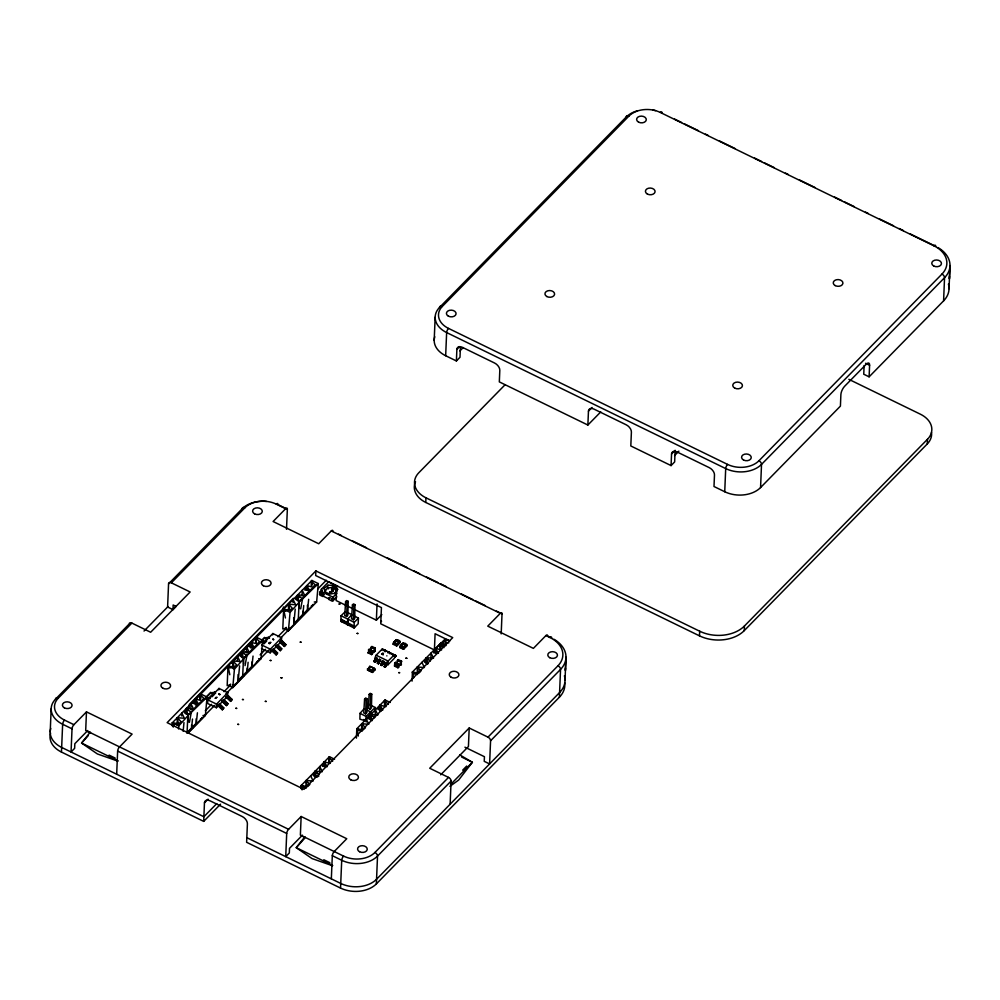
<?xml version="1.0" encoding="UTF-8"?>
<svg xmlns="http://www.w3.org/2000/svg" width="1000" height="1000" viewBox="0 0 1000 1000"><rect width="100%" height="100%" fill="white"/><g stroke="black" fill="none" stroke-linecap="round" stroke-linejoin="round"><path stroke-width="1.5" d="M200.6 698.6L200.613 693.925L207.062 697.062L205.375 715.462L188 733.238M256.238 641.85L256.25 637.188L262.688 640.325L261 658.713L232.775 687.613L228.825 685.438L227.175 685.688L228 666L256.25 637.188L255.987 643.25M311.863 585.112L311.875 580.45L318.312 583.587L316.625 601.975L288.4 630.862L284.45 628.688L282.8 628.95L283.625 609.25L311.875 580.45L311.675 585.125M329.412 761.375L329.425 756.7L334.575 759.212M385.037 704.638L385.05 699.963L390.2 702.475M440.662 647.887L440.675 643.225L445.825 645.738M396.225 641.575L396.625 639.637L393.212 643.125L396.712 644.825L399.588 641.375L400.075 642.5L396.662 645.975L393.175 644.275C393.462 641.363 397.45 637.812 400.125 641.338L396.712 644.825L396.662 645.975L400.075 642.5M403.837 648.413L406.887 645.825L403.4 644.125L403.45 642.962L400.037 646.438L403.525 648.138L406.4 644.688L406.887 645.825L403.475 649.3L399.988 647.6C400.275 644.688 404.263 641.125 406.938 644.663L403.525 648.138L403.475 649.3L403.525 647.625M375.037 662.225L377.188 658.213L375.037 662.225L374 661.275L375.863 657.575L373.988 661.712M378.45 663.888L380.6 659.875L379.325 659.25L378.75 659.887L377.4 662.975L378.45 663.888L380.6 659.875M381.863 665.55L384.012 661.538L382.738 660.913L382.163 661.55L380.8 664.638L381.863 665.55L384.012 661.538M385.262 667.212L386.637 663.737L386.225 662.375L384.212 666.7L385.262 667.212L386.15 666.188L387.425 663.2L386.225 662.375L384.212 666.7M210.787 692.9L214.638 692.225L215.65 693.088L210.787 692.9L206.488 697.288M264.613 638L268.475 637.325L269.475 638.175L264.613 638L262.462 640.188M345.275 611.613L341.037 615.775L340.863 621.325L354.087 628L354.188 622.337L358.425 618.188L355.05 616.3M369.087 650.788C368.963 646.775 375.275 652.7 371.625 654.587L368.2 652.925L369.038 649.287M177.15 725.013L177.288 717.725L184.387 718.238L181.85 713.075L181.788 715.987M186.287 714.262L186.412 708.425L193.5 708.938L190.963 703.775L190.85 709.613M195.413 704.963L195.525 699.125L201.575 700.6L203.912 698.363L199.975 694.587L200.113 699.1M232.8 666.812L232.913 660.975L240.012 661.488L237.475 656.338L237.387 660.713M241.912 657.513L242.037 651.688L249.125 652.188L246.588 647.038L246.475 652.875M251.038 648.225L251.15 642.387L257.2 643.863L259.538 641.612L255.6 637.85L255.738 642.362M288.425 610.075L288.55 604.237L295.637 604.75L293.1 599.587L293.05 602.513M297.538 600.775L297.663 594.938L304.75 595.45L302.213 590.288L302.1 596.125M306.688 590.025L306.775 585.65L312.825 587.125L315.163 584.875L311.225 581.1L311.363 585.625M305.975 786.338L306.1 780.5L313.188 781.012L310.65 775.85M315.087 777.038L315.212 771.2L320.887 771.612M319.65 772.387L319.762 766.55L322.3 771.712M324.237 766.275L324.325 761.9L330.375 763.388M361.575 731.05L361.725 723.763L368.812 724.262L366.275 719.112L366.225 722.025M370.712 720.3L370.838 714.463L377.925 714.963L375.4 709.812L375.275 715.65M379.837 711L379.95 705.163L386 706.637M417.238 672.85L417.35 667.013L424.438 667.525L421.9 662.362M426.35 663.55L426.463 657.712L433.55 658.225L431.025 653.062L430.9 658.9M435.487 652.8L435.575 648.425L441.625 649.9M348.2 601.337L347.887 615.138L346.625 616.413L344.75 615.5L345.6 601.587L346.675 600.6L348.2 601.337L347.125 602.425L346.625 616.413M355.012 604.663L354.7 618.45L353.45 619.738L351.562 618.825L352.425 604.913L353.488 603.913L355.012 604.663L353.938 605.75L353.45 619.738M367.2 698.8L366.875 712.55L365.625 713.838L363.75 712.925L364.588 699.062L365.675 697.975L367.2 698.8L366.112 699.788L365.625 713.838M371.763 694.15L371.438 707.9L370.188 709.188L368.3 708.275L369.137 694.412L370.225 693.325L371.763 694.15L370.675 695.138L370.188 709.188M337.875 586.287L328.625 581.838L321.425 589.175L323.5 596.3L328.837 598.913L329.312 597.438L328.913 599.513L331.35 600.688L331.737 598.625L332.863 600.9L332.95 597.212L336.9 593.2M364.988 709.15L363.65 709.3L360.025 713.35L359.888 719.175L364.637 720.575L369.15 717.013L370.6 711.875L375.15 707.475L370.275 705.013M382.088 650.45L382.362 648.863L395.012 655.188L395.55 656.213L396.213 655.612L394.5 655.7L393.95 654.675L393.162 655.438M373.2 651.375L375.163 650.987L375.275 648.062L371.863 646.413L370.913 648.525M399.55 664.562L400.825 664.912L400.875 662.125A7.225 2.763 -64 0 0 400.763 664.812L401.625 661.25L398.225 659.6L397.262 661.712M565.025 680.413L565.513 668.088M949.025 288.725L950 265.55M50.2 732.038L51.163 708.863M220.575 804.15L203.688 821.375L61.463 752.062L62.638 724.25A25.838 17.975 2.4 0 1 55.525 699.15L129.088 624.1A3.225 1.963 44.4 0 1 131.875 623.088L150.65 632.25L190.138 591.975L171.35 582.825A3.225 1.963 44.4 0 0 168.562 583.837L167.6 607L172.963 609.625L176.25 606.275M116.675 774.237L117.638 751.062A3.225 1.238 -64 0 1 119.537 746.912L132.1 734.1L86.475 711.875L73.913 724.675A3.225 1.238 -64 0 0 72.025 728.825L71.05 752L74.638 748.337L74.837 743.7L87.762 730.525M86.475 711.875L85.7 730.4L288.587 829.312L301.15 816.5L346.763 838.725L334.2 851.538A3.225 1.238 -64 0 0 332.312 855.688L331.337 878.863M172.963 609.625L173.162 604.987L175.95 606.35M172.25 725.85L172.375 722.738L200.613 693.925L200.425 698.6M189.15 707.438L189.275 704.488L293.35 598.325L293.225 601.275M203.688 821.375L204.462 802.837L208.05 799.175M286.512 529.275L287.35 509.188L277.962 504.613M283.4 607.013L283.275 609.963L231.238 663.05M288.587 829.312A3.225 1.238 -64 0 0 286.7 833.45L285.725 856.625L289.312 852.962L289.513 848.325L302.425 835.15M301.05 788.625L301.175 785.512L329.425 756.7L329.225 761.375M301.15 816.5L300.375 835.037L343.6 856.112A22.613 15.738 2.4 0 0 374.938 852.463L448.512 777.412A3.225 1.963 44.4 0 1 451.1 781.038L450.125 804.212M315.875 570.913L167.138 722.638L303.988 789.325L452.725 637.612L315.875 570.913L315.675 575.538L381.425 607.587L380.75 623.8L434.412 649.963L445.15 639.012M320.662 594.288L320.7 593.237L320.3 595.312L322.738 596.487L323.125 594.425L321.425 589.175L319.462 594.362L321.887 593.587L320.3 595.312M336.737 585.812L336.125 600.562L376.375 620.175L381.812 614.625M341.037 615.775L347.713 619.025L348.288 623.925L347.475 624.75L347.713 619.025L351.463 615.2L352.812 615.05M564.7 682.738A32.3 22.475 2.4 0 1 559.388 697.2L376.362 883.888A25.838 17.975 2.4 0 1 340.538 888.075L341.712 860.263A3.225 1.238 -64 0 1 343.6 856.112M358.425 618.188L358.175 623.75L354.087 628M356.413 738.125L356.8 728.775L385.05 699.963L384.85 704.638M369.85 666.388L374.95 668.875L372.625 671.263L367.525 668.775L372.4 670.763L372.575 672.412L367.475 669.938L369.85 666.388L367.475 669.938L372.575 672.412L374.9 670.037L374.55 668.562L373.787 669.65L374.9 670.037M367.525 668.775L368.6 670.088M372.312 653.8L372.312 653.8A7.225 2.763 -64 0 0 372.45 651.05L371.625 654.587L371.775 653.5M370.412 716.175L370.6 711.875L366.388 709.825M376.375 620.175L377.05 603.962M376.362 883.888L377.525 856.087A3.225 1.963 44.4 0 0 374.938 852.463M394.075 643.65L393.175 644.275M396.225 641.45L396.625 639.637M397.025 645.212L396.712 644.3M398.1 664.85L397.975 667.788L394.55 666.112L394.7 663.188L395.387 662.475L398.812 664.137L397.975 667.788L398.7 666.925A7.225 2.763 -64 0 0 398.812 664.237L398.1 664.85L394.7 663.188M400.887 647.087L399.988 647.6L401.788 645.763M403.45 642.962L403.038 644.775M412.05 681.125L412.425 672.025L440.675 643.225L440.475 647.9M931.525 432.362A25.838 17.975 2.4 0 1 927.288 443.925L744.25 630.625A32.3 22.475 2.4 0 1 699.475 635.85L425.775 502.45L425.962 497.812A25.838 17.975 2.4 0 1 418.85 472.713L505.062 384.775M434.188 340.337L435.163 317.175M460.412 347.163L459.988 357.3L456.4 360.962L445.662 355.725L446.637 332.562A25.838 17.975 2.4 0 1 439.525 307.45L626.138 117.1A25.838 17.975 2.4 0 1 637.487 110.787M434.412 649.963L435.087 633.737L449.85 640.938M456.4 360.962L456.875 349.375L459.575 346.625M464.925 747.188L484.425 756.7L484.237 761.325L489.6 763.95L490.575 740.775A3.225 1.963 44.4 0 0 487.987 737.15L469.2 727.987L468.425 746.525L440.688 774.825M501.188 633.9L502.025 613.812L496.438 611.087M559.388 697.2L560.55 669.388A32.3 22.475 2.4 0 0 554 639.263M456.875 349.375A6.463 3.925 44.4 0 1 462.438 347.35L494.637 363.05A6.463 3.925 44.4 0 1 499.812 370.3L499.325 381.887L587.875 425.037L588.462 411.138L592.05 407.475M671.062 465.588L671.55 454L675.138 450.337L674.65 461.925L671.062 465.588L630.812 445.962L631.4 432.062A6.463 3.925 44.4 0 0 626.225 424.812L594.025 409.125A6.463 3.925 44.4 0 0 588.462 411.138M699.475 635.85L699.675 631.213L425.962 497.812M864.112 365.525L863.75 374.212L869.112 376.825L869.6 365.238A6.463 2.462 -64 0 0 866.213 364.263L844.675 386.225A6.463 2.462 -64 0 0 840.888 394.525L840.413 406.112L760.562 487.562A25.838 17.975 2.4 0 1 724.737 491.737L725.7 468.575A3.225 1.238 -64 0 1 727.6 464.425A22.613 15.738 2.4 0 0 758.938 460.763L941.963 274.075A29.062 20.225 2.4 0 0 933.962 245.825L660.263 112.425A22.613 15.738 2.4 0 0 628.913 116.088A3.225 1.963 44.4 0 0 626.138 117.1M744.25 630.625L744.45 625.988L927.475 439.288A25.838 17.975 2.4 0 0 920.362 414.188L848.838 379.325M760.562 487.562L761.525 464.387A3.225 1.963 44.4 0 0 758.938 460.763M927.288 443.925L927.475 439.288M869.112 376.825L943.587 300.863L944.55 277.7A32.3 22.475 2.4 0 0 938 247.562M565.938 658.388L565.4 670.5L566 657.237M949.938 266.7L949.4 278.812L949.513 276.4M187.075 732.35L187.9 714.55L191.25 712.463L207.062 697.062L198.363 703.975L178.812 725.875L178.538 728.95M242.7 675.612L243.525 657.812L246.875 655.725L262.688 640.325L253.988 647.225L234.438 669.137L232.775 687.613L232.7 685.188M298.325 618.862L299.15 601.075L302.5 598.987L318.312 583.587L309.613 590.487L290.062 612.4L288.4 630.862L288.325 628.45M222.325 709.812L223.713 707.788L220 704.112L217.638 705.462L222.325 709.812L223.713 707.788M226.45 705.6L227.838 703.575L224.137 699.9L221.762 701.237L226.45 705.6L227.838 703.575M230.588 701.375L231.975 699.35L228.275 695.688L225.9 697.025L230.588 701.375L231.975 699.35M276.15 654.9L277.538 652.875L273.837 649.212L271.462 650.55L276.15 654.9L277.538 652.875M280.287 650.688L281.675 648.662L277.962 644.987L275.6 646.325L280.287 650.688L281.675 648.662M284.413 646.462L285.8 644.45L282.1 640.775L279.725 642.113L284.413 646.462L285.8 644.45M374.9 711.688L375.15 707.475M395.175 655.1L394.263 656.312L395.312 656.825L396.213 655.612M384.913 650.575L385.988 650.675L385.087 651.838M389.4 652.337L388.35 651.775L389.363 652.75M392.812 654L391.087 654.038M365.763 720.688L366.125 716.438L370.6 711.875M183.162 731.263L183.975 722.575M253.038 656.062L251.925 666.363L238.25 680.312L239.6 665.837M308.663 599.325L307.55 609.625L293.875 623.575L295.225 609.1M192.488 719.038L191.625 727.7L191.55 724.85M248.113 662.3L247.25 670.962L247.188 668.112M303.738 605.562L302.875 614.212L302.812 611.362M371.95 670.925L368.2 669.013L370.538 666.612L374.288 668.462L371.95 670.925L368.2 669.013L370.538 666.612M186.838 732.763L196.3 723.112L197.413 712.8M216.375 707.75L216.537 704.112L227.738 692.663L219.025 688.425L207.812 699.862L207.662 703.5L216.375 707.75L226.562 697.337M261.488 648.587L270.2 652.837L270.363 649.2L281.575 637.75L272.863 633.513L261.65 644.95L270.363 649.2M375.275 648.062L374.275 651.675A7.225 5.025 2.4 0 1 373.013 651.25M269.775 643.55L268.825 643.312L269.637 643.425M218.85 689.85L219.025 688.425M272.675 634.938L272.863 633.513M332.762 591.35L333.038 589.388L331.163 592.1L333.587 590.163L331.712 590.638L332.762 591.35L331.763 591.087M329.688 593L330.475 591.8L330.8 593.288L329.688 593L330.475 591.8M369 651.538L368.3 652.987M335.875 592.712L337.625 589.312L333.612 585.312L328 585.225L327.525 587.962L324.888 591.587L326.65 593.513M445.588 645.512L446.075 642.775L448.875 642.812M189.425 722.35L191.25 712.463L186.412 708.425L184.438 712.812L187.9 714.55L188.012 721.988M245.05 665.612L246.875 655.725L242.037 651.688L240.075 656.075L243.525 657.812L243.612 663.763M300.675 608.875L302.5 598.987L297.663 594.938L295.7 599.325L299.15 601.075L299.262 608.5M393.663 642.663L396.188 640L399.675 641.8L397.163 644.275L393.663 642.663L396.188 640L399.675 641.8M400.487 645.987L403 643.325L406.488 645.125L403.975 647.588L400.487 645.987L403 643.325L406.488 645.125M387.987 664.762L388.137 661.075L394.375 654.725L395.213 656.1L394.237 658.4L387.987 664.762L375.962 658.913L375.125 657.412L376.125 655.238L382.362 648.863M377.4 663.375L379.325 659.25M380.812 665.037L382.738 660.913M227.587 696.3L227.738 692.663M281.425 641.388L281.575 637.75M374.412 651.625A7.225 2.763 -64 0 1 374.525 648.938L374.438 648.763A7.225 5.025 2.4 0 1 371.287 647.237L371.138 647.288A7.225 2.763 -64 0 0 370.975 648.388M397.5 660.475L397.562 660.387A7.225 2.763 -64 0 0 397.325 661.575M341.512 619.513L340.863 621.325L355.125 626.625L341.512 619.513L348.288 623.925M331.163 592.1L331.712 590.638M347.475 624.75L348.325 622.837M195.525 699.125L193.562 703.512L198.363 703.975L195.525 699.125L196.6 705.075M215.825 698.225L214.988 698.275L215.95 698.263M251.15 642.387L249.188 646.775L253.988 647.225L251.15 642.387L251.95 646.838M306.775 585.65L304.812 590.037L309.613 590.487L306.775 585.65L307.587 590.1M327.163 766.75L324.325 761.9L322.362 766.287L325.962 766.637M379.95 705.163L377.987 709.55L382.788 710L379.95 705.163L381.025 711.1M435.575 648.425L433.612 652.812L438.413 653.263L435.575 648.425L436.388 652.875M395.012 655.188L394.487 656.1L395.312 656.825M335.7 591.912L336.9 589.925M331.287 593.263L331.725 592.5M387.612 652.738L388.2 651.862L388.688 652.862M328 585.225L324.162 588.4L325.875 592.475L330.125 594.038L334.738 593.288L337.625 589.312L336.05 589.788L331.887 587.525L327.525 587.962L328.488 588.875M397.337 666.213L398.688 667.075M331.887 587.525L333.612 585.312L336.05 589.788L335.3 593.837L334.738 593.288M371.9 651.825L368.338 650M90.262 732.075L81.575 743.05L97.387 753.95L117.837 761.125M304.938 836.7L296.25 847.675L312.05 858.575L332.512 865.75M273.538 639.575L273.012 639M268.95 643.15L269.875 643.425L269.05 643.188M331.35 600.688L334.212 598.263L332.125 600.538M394.65 666.175L395.312 665.275A7.225 2.763 -64 0 0 395.425 662.588M88.287 735.562L81.575 743.05L117.987 760.8M304.875 838.05L296.25 847.675L332.65 865.425M399.663 641.675L397.163 644.275L393.688 642.537M406.475 645L403.975 647.588L400.513 645.85M397.638 660.425L397.575 660.387A7.225 5.025 2.4 0 0 400.75 661.938L401.625 661.25M400.788 664.925L401.512 664.175M212.013 696.825L214.737 694.025M266.75 640.987L264.025 643.787L263.075 642.8L268.475 637.325M217.638 705.462L220 704.112M221.762 701.237L224.137 699.9M225.9 697.025L228.275 695.688M271.462 650.55L273.837 649.212M275.6 646.325L277.962 644.987M279.725 642.113L282.1 640.775M168.562 583.837L242.138 508.787A3.225 1.963 44.4 0 1 244.913 507.775A22.613 15.738 2.4 0 1 276.262 504.125A3.225 1.238 -64 0 1 277.962 504.412M55.525 699.15A3.225 1.963 44.4 0 1 58.3 698.138L131.875 623.088M171.35 582.825L244.913 507.775M439.525 307.45A3.225 1.963 44.4 0 1 442.3 306.438L628.913 116.088M144.037 631.038L168.05 606.55M287.35 509.188A3.225 1.238 -64 0 0 285.65 508.7L273.1 521.512L318.712 543.75L331.275 530.938A3.225 1.238 -64 0 1 332.975 531.425M459.913 350.913L463.137 347.612M191.125 703.962L227.987 666.363M317.6 589.113L326.275 580.262M216.088 697.212L217.188 697.362M269.925 642.312L271.012 642.45M219.525 694.513L218.9 694.188L219.7 694.312M273.363 639.6L272.738 639.288L273.75 639.663M219.925 694.562L218.988 694.112C219.75 694.963 220.425 694.6 219.175 693.913M205.275 710.8L211.625 704.312M224 691.7L230.575 685M260.113 654.85L265.562 649.3M277.85 636.775L286.325 628.125M187.987 732.562L214.562 705.45M226.012 693.763L243.612 675.825M248.162 671.175L268.812 650.113M280.438 638.25L312.913 605.138M331.4 589.212L333.562 587.013M270.2 652.837L280.4 642.425M332.863 600.9L336.85 596.838M216.775 803.587L203.888 816.737L61.662 747.425A25.838 17.975 2.4 0 1 50.775 728.438M587.875 425.037L600.763 411.9M394.975 642.438L396.575 640.8M368.413 670.387L369.963 668.8M371.637 671.963L373.963 669.575M364.637 720.575L369.2 715.925M441.562 644.625L446.7 639.375L449.338 640.65M502.025 613.812A3.225 1.238 -64 0 0 500.325 613.325L487.762 626.138L533.387 648.375L545.938 635.562A3.225 1.238 -64 0 1 547.638 636.05L550.325 637.35M674.587 455.538L678.888 451.15M469.2 727.987L429.725 768.263L448.512 777.412M487.987 737.15L557.975 665.763A29.062 20.225 2.4 0 0 549.963 637.525L545.938 635.562M451.1 781.038L377.525 856.087A25.838 17.975 2.4 0 1 341.712 860.263L332.312 855.688M490.575 740.775L560.55 669.388A3.225 1.963 44.4 0 0 557.975 665.763M462.65 770.188L466.7 766.05M450.538 784.562L472.375 762.288L459.787 754.9M206.262 698.075L209.25 697.712L214.638 692.225M368.2 652.925L369.087 652.262A7.225 5.025 2.4 0 1 372.2 653.787L372.238 653.8M394.55 666.112L395.387 662.475M261.4 640.612L264.625 637.362M205.413 697.688L210.8 692.275M371.95 670.788L374.288 668.462L370.525 666.725M389.75 653.775L390.538 653.012M420.35 671.688L418.85 673.125L412.425 672.025L413.625 677.85M363.975 729.15L365.475 727.7L361.725 723.763L362.8 729.7M375.163 650.987L374.462 651.725M384.938 650.113L384.275 650.713L383.713 649.688L384.888 650.263L384.15 650.662L383.713 649.688M387.675 652.375L388.35 651.775M366.887 706.3L369.05 704.388M443.188 645.15L446.075 642.775M385.275 651.2L385.988 650.675M449.925 786.325L458.663 780.037L472.375 762.288L461.55 756.988M284.45 628.688L286.3 627.375M228.825 685.438L230.662 684.125M323.075 595.462L324.325 594.612M318.938 775.938L316.7 777.325L313.25 775.588L315.212 771.2L319.088 774.438M329.275 598.488L330.5 597.788M383.225 654.912L383.188 654.737M381.488 621.538L380.688 621.287L381.488 621.013M395.45 662.537L395.562 662.537A7.225 5.025 2.4 0 1 398.675 664.05M400.712 664.862L400.675 664.862A7.225 5.025 2.4 0 1 399.375 664.438M386.912 655.85L386.788 655.863M206.475 698.85L209.5 698.5M314.237 601.987L316.625 601.975M258.612 658.725L261 658.713M202.987 715.462L205.375 715.462M363.225 729.862L356.8 728.775L358.3 736.05M385.462 663.5L387.425 663.2L386.25 662.837M374.575 648.775L371.163 647.113M400.938 661.963L397.512 660.3M370.125 652.638L368.963 652.087A7.225 2.763 -64 0 0 369.075 649.4L369.212 649.35A7.225 5.025 2.4 0 1 372.325 650.863L372.425 650.987M396.475 665.825L395.4 665.438A7.225 5.025 2.4 0 1 398.562 666.975M385.75 663.462L386.825 663.913M347.638 612.675L351.2 614.263L351.463 615.2M377.4 662.975L378.45 663.45M380.8 664.638L381.863 665.113M369.137 694.412L370.675 695.138M364.588 699.062L366.112 699.788M375.337 658.225L376.413 658.75M378.75 659.887L379.825 660.413M382.163 661.55L383.225 662.075M375.55 658.413L376.6 658.925M374.663 660.512L375.725 661.025M384.9 665.5L385.95 666.012M674.587 119.075L681.612 122.487M684.412 123.863L698.45 130.7M705.475 134.125L708.275 135.488M719.513 140.963L734.95 148.488M754.6 158.062L761.612 161.488M764.425 162.85L774.25 167.638M785.475 173.113L788.288 174.488M799.513 179.963L814.95 187.488M834.6 197.062L841.625 200.475M844.425 201.85L854.25 206.637M865.487 212.113L868.288 213.475M879.525 218.95L893.562 225.787M899.175 228.525L903.388 230.575M910.4 234L935.662 246.312A3.225 1.238 -64 0 0 933.962 245.825M865.575 363.275L869.6 365.238M442.3 306.438A22.613 15.738 2.4 0 0 448.525 328.413L727.6 464.425M724.737 491.737L714 486.512L714.488 474.925A6.463 3.925 44.4 0 0 709.312 467.675L677.113 451.987A6.463 3.925 44.4 0 0 671.55 454M338.562 534.15L341.35 535.5M352.525 540.95L366.5 547.762M387.463 557.975L407.013 567.513M414 570.913L419.588 573.638M426.575 577.038L437.75 582.487M440.55 583.85L446.138 586.575M461.5 594.062L472.688 599.513M475.475 600.875L485.262 605.638M276.262 504.125L285.65 508.7M331.275 530.938L500.325 613.325M393.8 643.637L397.287 645.337M400.613 646.963L404.1 648.662M395.138 655.562L396.188 656.075M394.5 655.7L395.55 656.213M382.638 653L383.462 653.4M382.95 653.863L381.887 654.075L382.537 654.4M381.562 654.1L382.425 654.513M290.062 612.4L283.625 609.25L285.425 617.987M417.587 674.538L412.425 672.025L414.5 674.1M376.125 655.238L388.137 661.075M374 661.275L375.037 661.787M384.225 666.263L385.275 666.775M234.438 669.137L228 666L229.8 674.725M361.962 731.287L356.8 728.775L358.875 730.837M207.812 699.862L216.537 704.112M178.812 725.875L172.375 722.738L173.275 727.1M306.325 788.025L301.175 785.512L302.075 789.875M58.3 698.138A22.613 15.738 2.4 0 0 64.525 720.1L73.913 724.675M86.487 731.025L90.7 733.075M301.388 835.763L304.2 837.125M72.025 728.825L62.638 724.25A3.225 1.238 -64 0 1 64.525 720.1M117.638 751.062L286.7 833.45M109.113 755.125L115.188 758.075M323.787 859.75L329.85 862.712M246.812 837.663L340.737 883.438A25.838 17.975 2.4 0 0 376.562 879.25L559.587 692.562A32.3 22.475 2.4 0 0 564.412 675.788M340.538 888.075L246.625 842.3L247.4 823.763A6.463 3.925 44.4 0 0 242.225 816.513L210.025 800.812A6.463 3.925 44.4 0 0 204.462 802.837M378.963 660.075L380.012 660.588M382.362 661.737L383.413 662.25M322.2 591.888L332.95 597.212M381.688 663.988L382.75 664.525M374.862 660.675L375.925 661.2M378.275 662.325L379.338 662.862M427.95 663.85L424.5 662.113L426.463 657.712L430.337 660.95M372.325 720.588L368.875 718.85L370.838 714.463L374.712 717.688M360.025 713.35L366.125 716.438M347.713 619.025L354.188 622.337M385.075 665.638L386.15 666.188M285.75 645.113L281.137 640.688M281.613 649.325L277.013 644.9M277.488 653.538L272.875 649.112M231.912 700.025L227.312 695.6M227.787 704.237L223.175 699.812M223.65 708.45L219.05 704.025M352.425 604.913L353.938 605.75M345.6 601.587L347.125 602.425M381.538 663.713L382.537 664.35M378.125 662.05L379.125 662.688M319.862 591.838L323.125 594.425M443.963 647.65L440.025 643.875L440.163 648.4M388.338 704.388L384.4 700.625L384.538 705.138M332.713 761.137L328.775 757.362L328.913 761.875M285.7 611.325L283.625 609.25L290.05 610.35L292.3 608.188L288.55 604.237L289.625 610.188M230.075 668.062L228 666L234.425 667.087L236.675 664.925L232.913 660.975L233.988 666.925M303.25 787.575L301.175 785.512L307.6 786.612L309.85 784.438L306.1 780.5L307.175 786.438M174.45 724.8L172.375 722.738L178.787 723.838L181.05 721.663L177.288 717.725L178.363 723.662M280.763 642.15L284.45 645.837M276.637 646.363L280.325 650.05M272.5 650.575L276.188 654.262M226.938 697.05L230.625 700.75M222.8 701.275L226.488 704.963M218.675 705.487L222.35 709.175M428.413 659.725L426.463 657.712L427.537 663.662M299.6 596.95L297.663 594.938L298.738 600.887M372.775 716.462L370.838 714.463L371.912 720.4M243.975 653.688L242.037 651.688L243.113 657.625M317.15 773.2L315.212 771.2L316.288 777.138M188.35 710.425L186.412 708.425L187.488 714.362M209.25 697.712L210.188 698.7M421.1 670.962L417.35 667.013L418.425 672.962M329.825 591.95L330.8 593.288M391.6 653.525L392.1 654.525M324.162 588.4L324.888 591.587M324.325 761.9L325.138 766.363M307.413 605.337L307.55 609.625M293.688 617.85L293.875 623.575M251.788 662.075L251.925 666.363M238.062 674.587L238.25 680.312M196.163 718.812L196.3 723.112M549.963 637.525A3.225 1.238 -64 0 1 551.663 638.013M242.138 508.787A25.838 17.975 2.4 0 1 266.5 501.438M61.463 752.062A25.838 17.975 2.4 0 1 50.575 733.075M201.812 717.537A1.65 1.15 2.4 0 1 200.45 719.087M197.362 722.525A1.65 1.15 2.4 0 1 196.213 723.7M192.812 727.175A1.65 1.15 2.4 0 1 191.65 728.35M188.25 731.825A1.65 1.15 2.4 0 1 187.013 733.012M257.488 660.913A1.65 1.15 2.4 0 1 256.388 662.312M252.875 665.45A1.65 1.15 2.4 0 1 251.513 667M248.438 670.425A1.65 1.15 2.4 0 1 247.275 671.612M243.875 675.075A1.65 1.15 2.4 0 1 242.712 676.263M239.325 679.725A1.65 1.15 2.4 0 1 238.162 680.913M234.762 684.375A1.65 1.15 2.4 0 1 232.488 685.5M313.163 604.338A1.65 1.15 2.4 0 1 311.425 605.612M308.525 608.75A1.65 1.15 2.4 0 1 307.387 610.237M304.025 613.513A1.65 1.15 2.4 0 1 302.425 614.913M299.5 618.337A1.65 1.15 2.4 0 1 298.337 619.525M294.95 622.987A1.65 1.15 2.4 0 1 293.788 624.175M290.387 627.638A1.65 1.15 2.4 0 1 288.425 628.825M364.575 719.788A1.938 1.35 2.4 0 1 363.725 719.488M948.413 284.1A32.3 22.475 2.4 0 1 943.587 300.863M941.963 274.075A3.225 1.963 44.4 0 1 944.55 277.7L761.525 464.387A25.838 17.975 2.4 0 1 725.7 468.575L446.637 332.562A3.225 1.238 -64 0 1 448.525 328.413M445.662 355.725A25.838 17.975 2.4 0 1 434.775 336.75M653.05 110.087A25.838 17.975 2.4 0 1 655.5 110.6M660.263 112.425A3.225 1.238 -64 0 1 661.963 112.912M744.45 625.988A32.3 22.475 2.4 0 1 699.675 631.213M425.775 502.45A25.838 17.975 2.4 0 1 415.538 481.775M235.875 708.325L236.863 708.4L235.875 708.288M237.775 724.375L238.762 724.438L237.787 724.3M242.488 699.525L243.475 699.6L242.5 699.463M270.2 660.475L271.175 660.537L270.212 660.4M300.25 642.15L301.238 642.212L300.262 642.113M398.775 672.65L399.762 672.712L398.787 672.613M265.338 701.375L266.325 701.462L265.35 701.35M280.963 677.738L281.95 677.825L280.963 677.738M339.113 604.05L340.087 604.138L339.113 604.012M357.125 633.438L358.113 633.525L357.15 633.375M405.863 658.225L406.838 658.312L405.863 658.225M445.012 640.888L445.988 640.975L445.012 640.888M359.538 851.712A4.85 3.375 2.4 0 0 367.225 849.538A4.85 3.375 2.4 0 0 360.475 845.925A4.85 3.375 2.4 0 0 359.538 851.712M549.75 657.688A4.85 3.375 2.4 0 0 557.425 655.525A4.85 3.375 2.4 0 0 550.688 651.912A4.85 3.375 2.4 0 0 549.75 657.688M64.362 707.85A4.85 3.375 2.4 0 0 72.05 705.675A4.85 3.375 2.4 0 0 65.3 702.062A4.85 3.375 2.4 0 0 64.362 707.85M254.575 513.837A4.85 3.375 2.4 0 0 262.262 511.662A4.85 3.375 2.4 0 0 255.512 508.05A4.85 3.375 2.4 0 0 254.575 513.837M162.887 688.25A4.85 3.375 2.4 0 0 170.575 686.075A4.85 3.375 2.4 0 0 163.837 682.463A4.85 3.375 2.4 0 0 162.887 688.25M263.375 585.75A4.85 3.375 2.4 0 0 271.062 583.575A4.85 3.375 2.4 0 0 264.312 579.963A4.85 3.375 2.4 0 0 263.375 585.75M350.725 779.8A4.85 3.375 2.4 0 0 358.413 777.625A4.85 3.375 2.4 0 0 351.675 774.013A4.85 3.375 2.4 0 0 350.725 779.8M451.213 677.3A4.85 3.375 2.4 0 0 458.9 675.125A4.85 3.375 2.4 0 0 452.15 671.513A4.85 3.375 2.4 0 0 451.213 677.3M743.538 460.012A4.85 3.375 2.4 0 0 751.225 457.85A4.85 3.375 2.4 0 0 744.475 454.225A4.85 3.375 2.4 0 0 743.538 460.012M933.737 266A4.85 3.375 2.4 0 0 941.425 263.825A4.85 3.375 2.4 0 0 934.688 260.212A4.85 3.375 2.4 0 0 933.737 266M448.363 316.15A4.85 3.375 2.4 0 0 456.05 313.988A4.85 3.375 2.4 0 0 449.3 310.375A4.85 3.375 2.4 0 0 448.363 316.15M638.575 122.137A4.85 3.375 2.4 0 0 646.263 119.975A4.85 3.375 2.4 0 0 639.513 116.35A4.85 3.375 2.4 0 0 638.575 122.137M546.888 296.55A4.85 3.375 2.4 0 0 554.575 294.387A4.85 3.375 2.4 0 0 547.837 290.775A4.85 3.375 2.4 0 0 546.888 296.55M647.375 194.05A4.85 3.375 2.4 0 0 655.062 191.887A4.85 3.375 2.4 0 0 648.312 188.275A4.85 3.375 2.4 0 0 647.375 194.05M734.725 388.1A4.85 3.375 2.4 0 0 742.412 385.925A4.85 3.375 2.4 0 0 735.675 382.312A4.85 3.375 2.4 0 0 734.725 388.1M835.212 285.6A4.85 3.375 2.4 0 0 842.9 283.438A4.85 3.375 2.4 0 0 836.15 279.812A4.85 3.375 2.4 0 0 835.212 285.6"/></g></svg>
